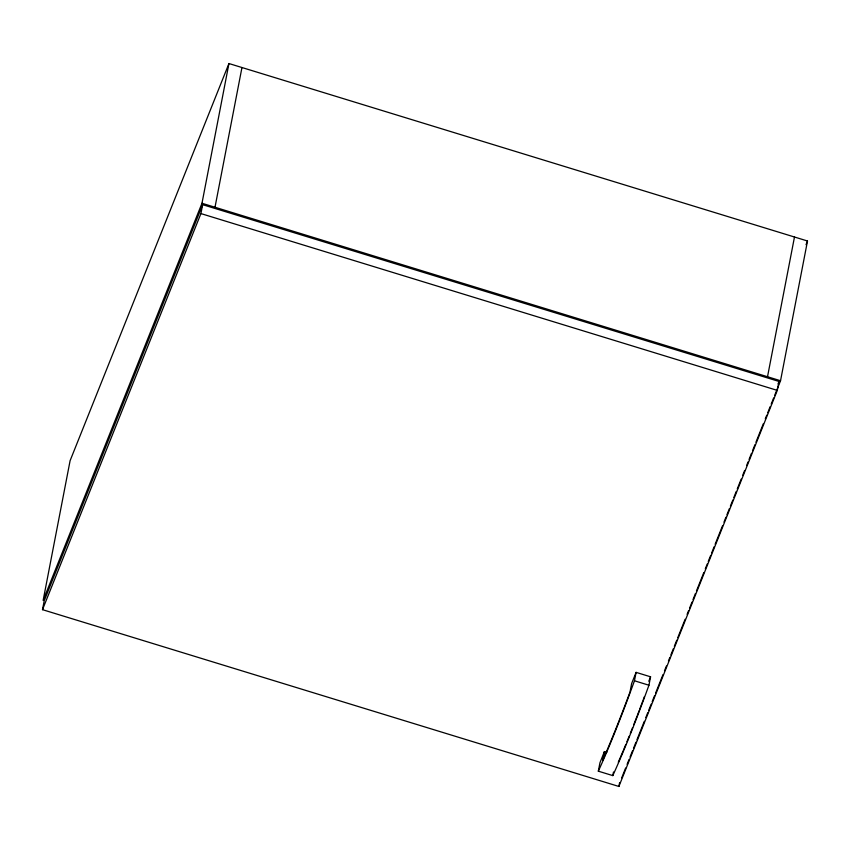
<?xml version="1.0" encoding="UTF-8"?>
<svg xmlns="http://www.w3.org/2000/svg" width="850" height="850" viewBox="0 0 850 850"><rect width="100%" height="100%" fill="white"/><g stroke="black" fill="none" stroke-linecap="round" stroke-linejoin="round"><path stroke-width="1.27" d="M42.5 609.662L44.221 600.748L202.64 204.669L779.025 381.459L777.304 390.384L618.885 786.463L42.5 609.662L200.919 213.584L202.64 204.669M228.947 63.537L70.104 460.679L43.138 600.408L201.981 203.267L228.947 63.537L807.5 241.007L780.534 380.736L774.637 395.484M214.997 207.262L241.963 67.532M604.414 751.581L602.767 760.155A275.251 25.999 -72.9 0 0 629.977 692.102L631.635 683.528L636.097 672.371L650.569 676.802L648.943 685.227A278.29 26.286 -72.9 0 1 612.797 775.604L598.326 771.173L599.951 762.747L604.414 751.581L606.826 752.324M612.797 775.604L613.487 772.002M598.326 771.173A278.29 26.286 -72.9 0 0 634.472 680.786L636.097 672.371M618.885 786.463L619.618 782.638M767.518 376.741L794.484 237.012M806.023 244.694L807.5 241.007M648.784 681.275L650.569 676.802M778.048 383.924L779.025 381.459M621.69 777.878L625.621 768.039M627.098 764.352L629.064 759.433M630.052 756.968L632.506 750.826M633.494 748.361L635.949 742.22M636.937 739.755L644.311 721.321M645.787 717.623L647.753 712.704M648.741 710.249L651.196 704.097M652.184 701.643L654.638 695.491M655.626 693.037L663 674.592M664.477 670.905L666.442 665.986M668.408 661.066L669.885 657.379M670.873 654.925L673.327 648.773M674.316 646.319L676.77 640.167M677.758 637.702L685.132 619.268M687.097 614.348L688.574 610.661M689.562 608.196L692.017 602.055M693.005 599.59L695.459 593.438M696.447 590.984L703.821 572.539M705.298 568.852L707.264 563.933M708.241 561.478L710.706 555.326M711.684 552.872L714.149 546.72M715.126 544.266L722.511 525.821M723.977 522.134L725.953 517.214M726.931 514.749L729.396 508.608M730.373 506.143L732.838 500.002M733.816 497.537L736.281 491.396M737.258 488.931L741.189 479.092M742.666 475.405L744.632 470.486M746.608 465.566L748.074 461.879M749.062 459.425L751.517 453.273M752.505 450.819L754.959 444.667M755.947 442.212L763.321 423.767M765.287 418.848L766.764 415.161M767.752 412.696L770.206 406.555M771.194 404.09L773.649 397.949M201.981 203.267L780.534 380.736M200.919 213.584L777.304 390.384M634.472 680.786L648.943 685.227M644.449 696.543A275.251 25.999 -72.9 0 1 643.227 699.826M642.823 700.921A275.251 25.999 -72.9 0 1 639.604 709.452M639.211 710.504A275.251 25.999 -72.9 0 1 637.234 715.679M636.841 716.699A275.251 25.999 -72.9 0 1 633.728 724.71M632.581 727.643A275.251 25.999 -72.9 0 1 630.296 733.391M629.159 736.206A275.251 25.999 -72.9 0 1 626.928 741.721M625.812 744.419A275.251 25.999 -72.9 0 1 625.079 746.194M624.718 747.076A275.251 25.999 -72.9 0 1 623.624 749.7M623.263 750.571A275.251 25.999 -72.9 0 1 620.744 756.5M620.394 757.329A275.251 25.999 -72.9 0 1 618.279 762.206"/></g></svg>
